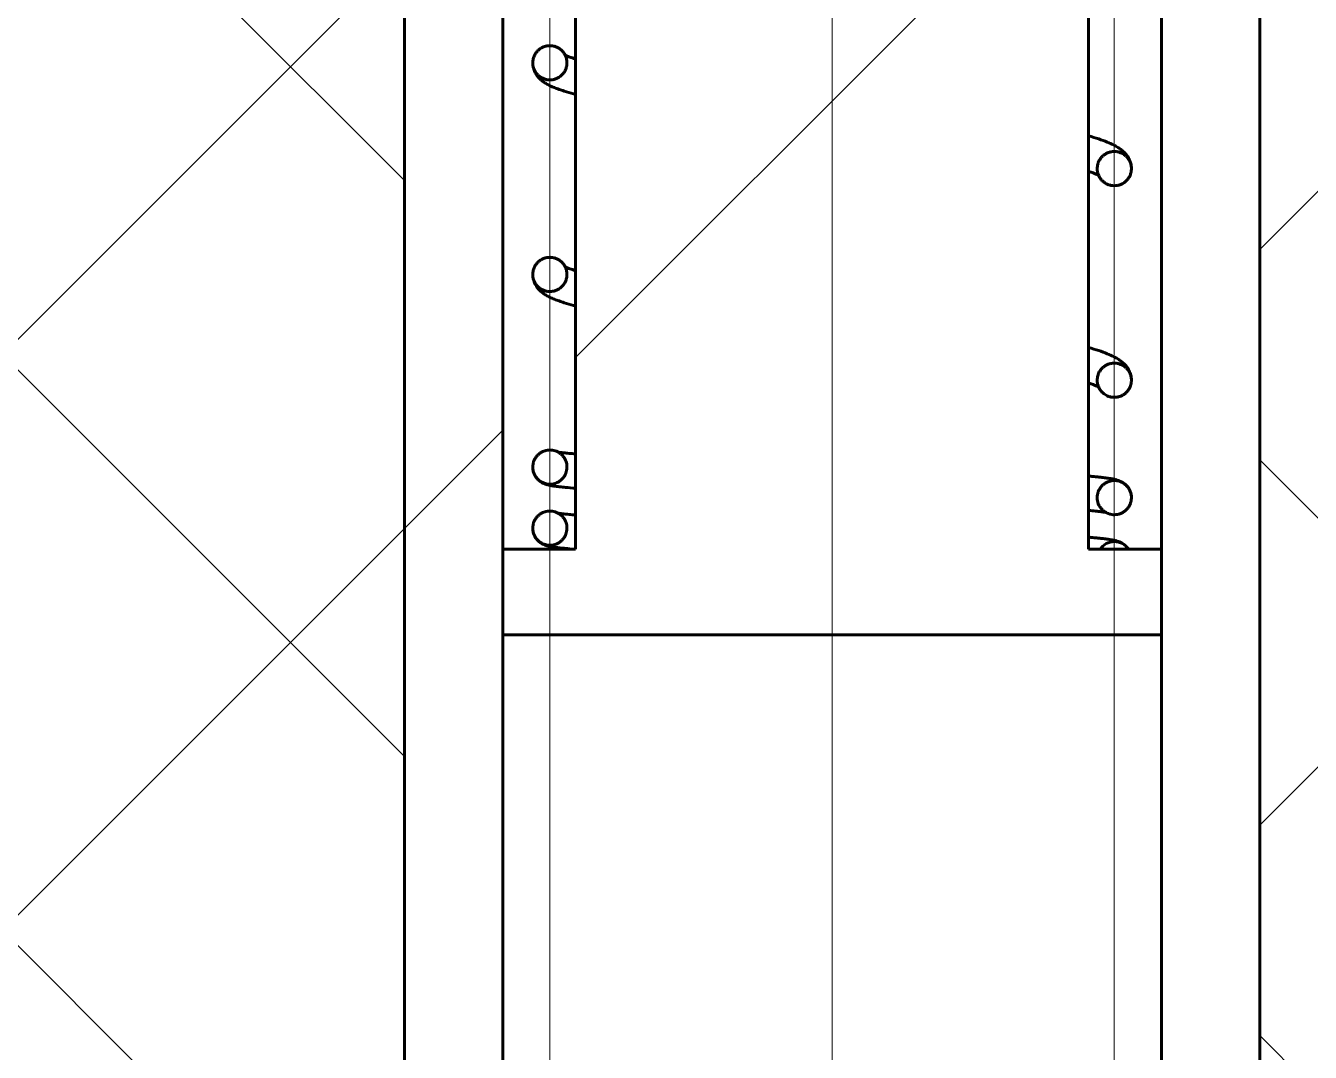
# Model space of a CAD drawing. Header units: millimetres. Extents: x -68 to 2520, y 0 to 297.
# Drawn here: x 2244.414 to 2247.569, y 207.591 to 210.112 of the extents above; entities that cross this region are included whole.
import ezdxf

# ---------------------------------------------------------------- set-up
doc = ezdxf.new("R2010")
doc.units = ezdxf.units.MM
for name, pattern in [('K5LT_AXLED', [13.660316, 9.160316, -1.5, 1.5, -1.5]), ('K5LT_BASIC', [0]), ('K5LT_THIN_INCLUDED_TO_HATCHING', [0])]:
    doc.linetypes.add(name, pattern=pattern)
doc.layers.add('Системный слой', color=7, linetype='Continuous')
pattern_1 = [(45, (0, 0), (-2.1213203, 2.1213203), [])]
pattern_2 = [(45, (0, 0), (-1.0606602, 1.0606602), [])]
pattern_3 = [(45, (0, 0), (-0.7071068, 0.7071068), []), (135, (0, 0), (-0.7071068, -0.7071068), [])]

# ---------------------------------------------------------------- blocks, each defined once
blk = doc.blocks.new('U43')
at = {"layer": 'Системный слой'}
h = blk.add_hatch(dxfattribs=at)
h.set_pattern_fill('Металл', angle=45, style=0, pattern_type=0)
h.set_pattern_definition(pattern_2)
h.paths.add_polyline_path([(2245.586, 208.6163), (2247.203, 208.6163), (2247.203, 208.8263), (2247.0245, 208.8263), (2247.0245, 212.3963), (2246.8145, 212.6063), (2245.9745, 212.6063), (2245.7645, 212.3963), (2245.7645, 208.8263), (2245.586, 208.8263)])
h = blk.add_hatch(dxfattribs=at)
h.set_pattern_fill('Неметалл', angle=45, style=0, pattern_type=0)
h.set_pattern_definition(pattern_3)
h.paths.add_polyline_path([(2245.3445, 205.8863), (2245.3445, 212.1863), (2241.6273, 212.1863), (2242.3902, 207.1178), (2243.0062, 205.8566), (2244.2837, 204.0855), (2246.8097, 202.7789), (2248.9473, 203.5514), (2250.5262, 205.1888), (2251.14, 207.7816), (2251.194, 208.5113), (2251.194, 210.6474), (2251.5792, 212.1863), (2247.4445, 212.1863), (2247.4445, 205.8863), (2247.4445, 205.5713), (2247.4393, 205.5713), (2247.4393, 205.3613), (2245.3498, 205.3613), (2245.3498, 205.5713), (2245.3445, 205.5713)])
h = blk.add_hatch(dxfattribs=at)
h.set_pattern_fill('Металл', angle=45, style=0, pattern_type=0)
h.set_pattern_definition(pattern_1)
h.paths.add_polyline_path([(2245.586, 212.1863), (2245.3445, 212.1863), (2245.3445, 205.8863), (2245.586, 205.8863)])
h.paths.add_polyline_path([(2247.4445, 212.1863), (2247.203, 212.1863), (2247.203, 205.8863), (2247.4445, 205.8863)])
at = {"layer": 'Системный слой', "color": 30, "linetype": 'K5LT_AXLED', "lineweight": 18, "true_color": 0xff8000}
for p, q in [((2246.3945, 203.3613), (2246.3945, 214.6063)), ((2245.7015, 213.2989), (2245.7015, 206.7789)), ((2247.0875, 213.2989), (2247.0875, 206.7789))]:
    blk.add_line(p, q, dxfattribs=at)
at = {"layer": 'Системный слой', "color": 5, "linetype": 'K5LT_BASIC', "lineweight": 60, "true_color": 0x0000ff}
for p, q in [((2245.7645, 208.8263), (2245.7645, 212.3963)), ((2247.0245, 208.8263), (2247.0245, 212.3963)), ((2245.3445, 212.1863), (2245.3445, 205.8863)), ((2245.586, 212.1863), (2245.586, 205.8863)), ((2247.203, 212.1863), (2247.203, 205.8863)), ((2247.4445, 212.1863), (2247.4445, 205.8863)), ((2245.586, 208.8263), (2245.7645, 208.8263)), ((2245.586, 208.6163), (2245.586, 208.8263)), ((2247.0245, 208.8263), (2247.203, 208.8263)), ((2247.1224, 208.8263), (2247.0527, 208.8263)), ((2247.203, 208.6163), (2247.203, 208.8263)), ((2247.203, 208.6163), (2245.586, 208.6163)), ((2245.7243, 208.6163), (2245.8822, 208.6163)), ((2245.8923, 208.6163), (2246.0502, 208.6163)), ((2246.0603, 208.6163), (2246.2188, 208.6163)), ((2246.4847, 208.6163), (2246.6448, 208.6163)), ((2246.6545, 208.6163), (2246.8128, 208.6163)), ((2246.8228, 208.6163), (2246.9807, 208.6163)), ((2246.991, 208.6163), (2247.1487, 208.6163))]:
    blk.add_line(p, q, dxfattribs=at)
blk.add_arc((2247.0875, 208.8029), 0.042, 33.842, 146.158, dxfattribs=at)
at = {"layer": 'Системный слой', "color": 7, "linetype": 'K5LT_THIN_INCLUDED_TO_HATCHING', "lineweight": 18}
blk.add_open_spline([(2241.6415, 212.3963), (2241.4574, 209.9347), (2241.9123, 207.7548), (2243.0062, 205.8566), (2243.3637, 205.2362), (2243.762, 204.5647), (2244.2837, 204.0855), (2244.9631, 203.4614), (2245.986, 202.8425), (2246.8097, 202.7789), (2248.0928, 202.6799), (2249.8244, 204.0206), (2250.5262, 205.1888), (2251.0632, 206.0827), (2251.108, 207.3902), (2251.194, 208.5113), (2251.2483, 209.218), (2251.0951, 209.9483), (2251.194, 210.6474), (2251.2779, 211.2396), (2251.4327, 211.8226), (2251.6586, 212.3963)], degree=3, knots=[0, 0, 0, 0, 1, 1, 1, 2, 2, 2, 3, 3, 3, 4, 4, 4, 5, 5, 5, 6, 6, 6, 7, 7, 7, 7], dxfattribs=at)
at = {"layer": 'Системный слой', "color": 5, "linetype": 'K5LT_BASIC', "lineweight": 60, "true_color": 0x0000ff}
for points, knots in [([(2245.7435, 210.0209), (2245.7435, 210.0246), (2245.7427, 210.031), (2245.7395, 210.0393), (2245.7356, 210.0458), (2245.7308, 210.0513), (2245.7251, 210.0559), (2245.7183, 210.0597), (2245.7102, 210.0623), (2245.7012, 210.0632), (2245.6922, 210.0621), (2245.6846, 210.0595), (2245.6782, 210.056), (2245.6727, 210.0517), (2245.6676, 210.046), (2245.6633, 210.0389), (2245.6603, 210.0303), (2245.6595, 210.0242), (2245.6595, 210.0209)], [0, 0, 0, 0, 1.592462, 2.785924, 3.828479, 4.866996, 5.899184, 7.021189, 8.189148, 9.563458, 10.873621, 12.085992, 13.033391, 14.033099, 15.089932, 16.33014, 17.573529, 19, 19, 19, 19]), ([(2245.6595, 210.0209), (2245.6595, 210.0185), (2245.6598, 210.0143), (2245.661, 210.0082), (2245.6628, 210.0026), (2245.6653, 209.9969), (2245.6686, 209.9912), (2245.6728, 209.9857), (2245.678, 209.9802), (2245.6844, 209.9748), (2245.6922, 209.9696), (2245.7017, 209.9645), (2245.7126, 209.9598), (2245.724, 209.9556), (2245.7392, 209.9506), (2245.753, 209.9466), (2245.7629, 209.944), (2245.7645, 209.9436)], [0, 0, 0, 0, 0.710322, 1.273445, 1.87884, 2.539284, 3.272261, 4.102554, 5.062224, 6.198866, 7.566426, 9.216873, 11.035123, 12.815144, 14.595165, 17.436996, 18, 18, 18, 18]), ([(2245.6595, 210.0209), (2245.6595, 210.018), (2245.6601, 210.0123), (2245.6626, 210.0045), (2245.6661, 209.998), (2245.6703, 209.9926), (2245.6755, 209.9877), (2245.682, 209.9834), (2245.6896, 209.9803), (2245.6977, 209.9788), (2245.7058, 209.9788), (2245.7139, 209.9804), (2245.7209, 209.9834), (2245.7272, 209.9874), (2245.7325, 209.9921), (2245.7372, 209.9982), (2245.7409, 210.0055), (2245.7431, 210.0132), (2245.7435, 210.0185), (2245.7435, 210.0209)], [0, 0, 0, 0, 1.312746, 2.58758, 3.677722, 4.686463, 5.689731, 6.920865, 8.1983, 9.417929, 10.659337, 11.860724, 13.123598, 14.118512, 15.228288, 16.35239, 17.621424, 18.912975, 20, 20, 20, 20]), ([(2245.7645, 210.0303), (2245.7593, 210.0319), (2245.7512, 210.0346), (2245.7431, 210.0377), (2245.7402, 210.039), (2245.7393, 210.0394)], [0, 0, 0, 0, 2.795788, 4.890683, 6, 6, 6, 6]), ([(2247.1295, 209.761), (2247.1295, 209.7634), (2247.1292, 209.7676), (2247.1281, 209.7737), (2247.1263, 209.7793), (2247.1238, 209.785), (2247.1205, 209.7908), (2247.1162, 209.7965), (2247.1109, 209.8022), (2247.1042, 209.8079), (2247.0958, 209.8138), (2247.0846, 209.82), (2247.0695, 209.8268), (2247.0496, 209.834), (2247.0333, 209.8389), (2247.0245, 209.8412)], [0, 0, 0, 0, 0.631462, 1.136407, 1.684433, 2.288542, 2.966282, 3.743587, 4.654178, 5.746716, 7.084398, 8.746898, 10.824696, 13.400366, 16, 16, 16, 16]), ([(2247.0455, 209.761), (2247.0455, 209.7647), (2247.0464, 209.7711), (2247.0495, 209.7795), (2247.0535, 209.786), (2247.0583, 209.7914), (2247.064, 209.7961), (2247.0708, 209.7998), (2247.0789, 209.8024), (2247.0878, 209.8033), (2247.0969, 209.8023), (2247.1045, 209.7997), (2247.1109, 209.7961), (2247.1164, 209.7918), (2247.1215, 209.7861), (2247.1258, 209.7791), (2247.1288, 209.7705), (2247.1295, 209.7643), (2247.1295, 209.761)], [0, 0, 0, 0, 1.592461, 2.785924, 3.828479, 4.866996, 5.899184, 7.021189, 8.189148, 9.563458, 10.873621, 12.085992, 13.033391, 14.033099, 15.089932, 16.33014, 17.573529, 19, 19, 19, 19]), ([(2247.1295, 209.761), (2247.1295, 209.7581), (2247.129, 209.7524), (2247.1265, 209.7447), (2247.123, 209.7381), (2247.1188, 209.7327), (2247.1136, 209.7278), (2247.1071, 209.7235), (2247.0995, 209.7204), (2247.0914, 209.7189), (2247.0833, 209.719), (2247.0752, 209.7206), (2247.0682, 209.7235), (2247.0619, 209.7275), (2247.0566, 209.7323), (2247.0519, 209.7384), (2247.0482, 209.7456), (2247.046, 209.7534), (2247.0455, 209.7586), (2247.0455, 209.761)], [0, 0, 0, 0, 1.312746, 2.58758, 3.677722, 4.686463, 5.689731, 6.920865, 8.1983, 9.417929, 10.659337, 11.860724, 13.123598, 14.118512, 15.228288, 16.35239, 17.621424, 18.912975, 20, 20, 20, 20]), ([(2247.0245, 209.7542), (2247.0285, 209.7529), (2247.0376, 209.7496), (2247.0452, 209.7462), (2247.0485, 209.7445), (2247.0491, 209.7442)], [0, 0, 0, 0, 2.062155, 5.274755, 6, 6, 6, 6]), ([(2245.7435, 209.5011), (2245.7435, 209.5048), (2245.7427, 209.5112), (2245.7395, 209.5196), (2245.7356, 209.5261), (2245.7308, 209.5315), (2245.7251, 209.5362), (2245.7183, 209.5399), (2245.7102, 209.5425), (2245.7012, 209.5435), (2245.6922, 209.5424), (2245.6846, 209.5398), (2245.6782, 209.5362), (2245.6727, 209.5319), (2245.6676, 209.5262), (2245.6633, 209.5192), (2245.6603, 209.5106), (2245.6595, 209.5044), (2245.6595, 209.5011)], [0, 0, 0, 0, 1.592462, 2.785924, 3.828479, 4.866996, 5.899184, 7.021189, 8.189148, 9.563458, 10.873621, 12.085992, 13.033391, 14.033099, 15.089932, 16.33014, 17.573529, 19, 19, 19, 19]), ([(2245.7645, 209.5106), (2245.7593, 209.5122), (2245.7512, 209.5149), (2245.7431, 209.5179), (2245.7402, 209.5192), (2245.7393, 209.5196)], [0, 0, 0, 0, 2.795788, 4.890683, 6, 6, 6, 6]), ([(2245.6595, 209.5011), (2245.6595, 209.4988), (2245.6598, 209.4945), (2245.661, 209.4885), (2245.6628, 209.4828), (2245.6653, 209.4772), (2245.6686, 209.4715), (2245.6728, 209.4659), (2245.678, 209.4604), (2245.6844, 209.4551), (2245.6922, 209.4498), (2245.7017, 209.4448), (2245.7126, 209.4401), (2245.724, 209.4359), (2245.7392, 209.4309), (2245.753, 209.4269), (2245.7629, 209.4243), (2245.7645, 209.4238)], [0, 0, 0, 0, 0.710322, 1.273445, 1.87884, 2.539284, 3.272261, 4.102554, 5.062224, 6.198866, 7.566426, 9.216873, 11.035123, 12.815144, 14.595165, 17.436996, 18, 18, 18, 18]), ([(2245.6595, 209.5011), (2245.6595, 209.4982), (2245.6601, 209.4925), (2245.6626, 209.4848), (2245.6661, 209.4782), (2245.6703, 209.4728), (2245.6755, 209.4679), (2245.682, 209.4637), (2245.6896, 209.4606), (2245.6977, 209.459), (2245.7058, 209.4591), (2245.7139, 209.4607), (2245.7209, 209.4636), (2245.7272, 209.4676), (2245.7325, 209.4724), (2245.7372, 209.4785), (2245.7409, 209.4857), (2245.7431, 209.4935), (2245.7435, 209.4987), (2245.7435, 209.5011)], [0, 0, 0, 0, 1.312746, 2.58758, 3.677722, 4.686463, 5.689731, 6.920865, 8.1983, 9.417929, 10.659337, 11.860724, 13.123598, 14.118512, 15.228288, 16.35239, 17.621424, 18.912975, 20, 20, 20, 20]), ([(2247.1295, 209.2412), (2247.1295, 209.2436), (2247.1292, 209.2479), (2247.1281, 209.2539), (2247.1263, 209.2596), (2247.1238, 209.2653), (2247.1205, 209.271), (2247.1162, 209.2768), (2247.1109, 209.2825), (2247.1042, 209.2882), (2247.0958, 209.294), (2247.0846, 209.3002), (2247.0695, 209.3071), (2247.0496, 209.3143), (2247.0333, 209.3191), (2247.0245, 209.3215)], [0, 0, 0, 0, 0.631462, 1.136407, 1.684433, 2.288542, 2.966282, 3.743587, 4.654178, 5.746716, 7.084398, 8.746898, 10.824696, 13.400366, 16, 16, 16, 16]), ([(2247.0455, 209.2412), (2247.0455, 209.2449), (2247.0464, 209.2514), (2247.0495, 209.2597), (2247.0535, 209.2662), (2247.0583, 209.2716), (2247.064, 209.2763), (2247.0708, 209.28), (2247.0789, 209.2827), (2247.0878, 209.2836), (2247.0969, 209.2825), (2247.1045, 209.2799), (2247.1109, 209.2764), (2247.1164, 209.272), (2247.1215, 209.2664), (2247.1258, 209.2593), (2247.1288, 209.2507), (2247.1295, 209.2445), (2247.1295, 209.2412)], [0, 0, 0, 0, 1.592461, 2.785924, 3.828479, 4.866996, 5.899184, 7.021189, 8.189148, 9.563458, 10.873621, 12.085992, 13.033391, 14.033099, 15.089932, 16.33014, 17.573529, 19, 19, 19, 19]), ([(2247.0245, 209.2345), (2247.0285, 209.2331), (2247.0376, 209.2299), (2247.0452, 209.2265), (2247.0485, 209.2247), (2247.0491, 209.2244)], [0, 0, 0, 0, 2.062155, 5.274755, 6, 6, 6, 6]), ([(2247.1295, 209.2412), (2247.1295, 209.2384), (2247.129, 209.2327), (2247.1265, 209.2249), (2247.123, 209.2184), (2247.1188, 209.2129), (2247.1136, 209.208), (2247.1071, 209.2038), (2247.0995, 209.2007), (2247.0914, 209.1992), (2247.0833, 209.1992), (2247.0752, 209.2008), (2247.0682, 209.2037), (2247.0619, 209.2077), (2247.0566, 209.2125), (2247.0519, 209.2186), (2247.0482, 209.2259), (2247.046, 209.2336), (2247.0455, 209.2389), (2247.0455, 209.2412)], [0, 0, 0, 0, 1.312746, 2.58758, 3.677722, 4.686463, 5.689731, 6.920865, 8.1983, 9.417929, 10.659337, 11.860724, 13.123598, 14.118512, 15.228288, 16.35239, 17.621424, 18.912975, 20, 20, 20, 20]), ([(2245.7435, 209.0279), (2245.7435, 209.0292), (2245.7434, 209.0329), (2245.7422, 209.0393), (2245.7395, 209.0465), (2245.7354, 209.0532), (2245.7303, 209.0588), (2245.7244, 209.0634), (2245.718, 209.0668), (2245.7114, 209.0689), (2245.7049, 209.07), (2245.6985, 209.07), (2245.6925, 209.0691), (2245.6867, 209.0674), (2245.6811, 209.0648), (2245.6755, 209.0611), (2245.6702, 209.0563), (2245.6657, 209.0502), (2245.6621, 209.0432), (2245.66, 209.0356), (2245.6595, 209.0305), (2245.6595, 209.0279)], [0, 0, 0, 0, 0.635371, 1.848191, 3.225299, 4.497912, 5.750662, 6.9961, 8.226664, 9.356029, 10.466727, 11.5097, 12.52807, 13.498602, 14.516509, 15.628082, 16.814463, 18.099453, 19.412387, 20.730071, 22, 22, 22, 22]), ([(2245.7645, 209.0602), (2245.7588, 209.0607), (2245.7484, 209.0616), (2245.7383, 209.0626), (2245.7328, 209.0633), (2245.7305, 209.0635), (2245.729, 209.0637), (2245.7275, 209.0639), (2245.7248, 209.0643), (2245.723, 209.0645), (2245.7218, 209.0647)], [0, 0, 0, 0, 3.141586, 6.148722, 7.15064, 7.651493, 8.152347, 8.6532, 9.152897, 11, 11, 11, 11]), ([(2245.7645, 208.976), (2245.7556, 208.9767), (2245.742, 208.9779), (2245.729, 208.9792), (2245.7229, 208.9799), (2245.7202, 208.9802), (2245.7183, 208.9804), (2245.7157, 208.9808), (2245.7126, 208.9812), (2245.7091, 208.9817), (2245.7057, 208.9823), (2245.7024, 208.9829), (2245.6992, 208.9836), (2245.696, 208.9844), (2245.6919, 208.9856), (2245.6868, 208.9875), (2245.68, 208.9909), (2245.6733, 208.9961), (2245.6685, 209.0015), (2245.6649, 209.0069), (2245.6624, 209.0123), (2245.6607, 209.0176), (2245.6597, 209.0228), (2245.6595, 209.0263), (2245.6595, 209.0279)], [0, 0, 0, 0, 4.670773, 7.80962, 8.855432, 9.378304, 9.901176, 10.423771, 11.468961, 12.52152, 13.567838, 14.613222, 15.657429, 16.701635, 17.745841, 19.312683, 20.838583, 21.772542, 22.484127, 23.085285, 23.621368, 24.11109, 24.563671, 25, 25, 25, 25]), ([(2245.6595, 209.0279), (2245.6595, 209.0251), (2245.6601, 209.0195), (2245.6625, 209.0118), (2245.666, 209.0052), (2245.6704, 208.9995), (2245.6757, 208.9946), (2245.6822, 208.9904), (2245.6896, 208.9874), (2245.6972, 208.9859), (2245.7043, 208.9858), (2245.7106, 208.9868), (2245.7164, 208.9885), (2245.722, 208.9911), (2245.7276, 208.9947), (2245.7328, 208.9996), (2245.7375, 209.0057), (2245.7409, 209.0126), (2245.7431, 209.0202), (2245.7435, 209.0252), (2245.7435, 209.0279)], [0, 0, 0, 0, 1.365395, 2.653236, 3.835292, 4.923251, 6.061444, 7.295259, 8.606467, 9.863945, 10.976345, 11.959094, 12.885543, 13.857199, 14.918257, 16.050726, 17.27733, 18.576625, 19.718251, 21, 21, 21, 21]), ([(2247.1295, 208.9529), (2247.1295, 208.9538), (2247.1295, 208.9559), (2247.1291, 208.9596), (2247.1282, 208.964), (2247.1265, 208.969), (2247.1242, 208.9739), (2247.1211, 208.9787), (2247.1173, 208.9832), (2247.1128, 208.9872), (2247.1078, 208.9906), (2247.1022, 208.9934), (2247.0969, 208.9954), (2247.0925, 208.9967), (2247.0886, 208.9977), (2247.0854, 208.9984), (2247.0821, 208.999), (2247.0787, 208.9996), (2247.0745, 209.0003), (2247.0694, 209.001), (2247.0633, 209.0018), (2247.0561, 209.0027), (2247.0468, 209.0037), (2247.0361, 209.0047), (2247.0281, 209.0054), (2247.0245, 209.0057)], [0, 0, 0, 0, 0.237357, 0.555433, 1.002449, 1.480709, 1.99571, 2.556545, 3.179596, 3.8964, 4.768094, 5.911397, 7.540704, 9.257313, 10.33169, 11.418209, 12.500098, 13.581986, 14.661971, 16.279521, 17.885864, 19.468194, 21.545338, 24.067699, 26, 26, 26, 26]), ([(2247.0455, 208.9529), (2247.0455, 208.9542), (2247.0457, 208.9579), (2247.0468, 208.9643), (2247.0496, 208.9715), (2247.0537, 208.9782), (2247.0588, 208.9838), (2247.0647, 208.9884), (2247.0711, 208.9918), (2247.0777, 208.9939), (2247.0842, 208.995), (2247.0906, 208.995), (2247.0966, 208.9941), (2247.1024, 208.9924), (2247.108, 208.9898), (2247.1136, 208.9861), (2247.1188, 208.9813), (2247.1234, 208.9752), (2247.1269, 208.9682), (2247.1291, 208.9606), (2247.1295, 208.9555), (2247.1295, 208.9529)], [0, 0, 0, 0, 0.635371, 1.848191, 3.225299, 4.497912, 5.750662, 6.9961, 8.226663, 9.356029, 10.466727, 11.5097, 12.52807, 13.498602, 14.516509, 15.628082, 16.814463, 18.099453, 19.412387, 20.730071, 22, 22, 22, 22]), ([(2247.1295, 208.9529), (2247.1295, 208.9501), (2247.129, 208.9445), (2247.1266, 208.9368), (2247.1231, 208.9302), (2247.1187, 208.9245), (2247.1134, 208.9196), (2247.1069, 208.9154), (2247.0995, 208.9124), (2247.0919, 208.9109), (2247.0848, 208.9108), (2247.0785, 208.9118), (2247.0727, 208.9135), (2247.0671, 208.9161), (2247.0615, 208.9197), (2247.0562, 208.9246), (2247.0516, 208.9307), (2247.0482, 208.9376), (2247.046, 208.9452), (2247.0455, 208.9502), (2247.0455, 208.9529)], [0, 0, 0, 0, 1.365395, 2.653236, 3.835292, 4.923251, 6.061444, 7.295258, 8.606467, 9.863944, 10.976345, 11.959094, 12.885543, 13.857199, 14.918257, 16.050726, 17.27733, 18.576625, 19.71825, 21, 21, 21, 21]), ([(2245.7435, 208.8779), (2245.7435, 208.8792), (2245.7434, 208.8829), (2245.7422, 208.8893), (2245.7395, 208.8965), (2245.7354, 208.9032), (2245.7303, 208.9088), (2245.7244, 208.9134), (2245.718, 208.9168), (2245.7114, 208.9189), (2245.7049, 208.92), (2245.6985, 208.92), (2245.6925, 208.9191), (2245.6867, 208.9174), (2245.6811, 208.9148), (2245.6755, 208.9111), (2245.6702, 208.9063), (2245.6657, 208.9002), (2245.6621, 208.8932), (2245.66, 208.8856), (2245.6595, 208.8805), (2245.6595, 208.8779)], [0, 0, 0, 0, 0.635371, 1.848191, 3.225299, 4.497912, 5.750662, 6.9961, 8.226664, 9.356029, 10.466727, 11.5097, 12.52807, 13.498602, 14.516509, 15.628082, 16.814463, 18.099453, 19.412387, 20.730071, 22, 22, 22, 22]), ([(2245.7645, 208.9102), (2245.7588, 208.9107), (2245.7484, 208.9116), (2245.7383, 208.9126), (2245.7328, 208.9133), (2245.7305, 208.9135), (2245.729, 208.9137), (2245.7275, 208.9139), (2245.7248, 208.9143), (2245.723, 208.9145), (2245.7218, 208.9147)], [0, 0, 0, 0, 3.141586, 6.148722, 7.15064, 7.651493, 8.152347, 8.6532, 9.152897, 11, 11, 11, 11]), ([(2247.0667, 208.9165), (2247.0655, 208.9167), (2247.0634, 208.9171), (2247.0594, 208.9177), (2247.0551, 208.9182), (2247.0491, 208.919), (2247.0395, 208.9201), (2247.0307, 208.9209), (2247.0245, 208.9215)], [0, 0, 0, 0, 1.42655, 2.239326, 3.455449, 4.658626, 6.245066, 9, 9, 9, 9]), ([(2245.7605, 208.8263), (2245.7531, 208.8269), (2245.7409, 208.828), (2245.729, 208.8292), (2245.7229, 208.8299), (2245.7202, 208.8302), (2245.7183, 208.8304), (2245.7157, 208.8308), (2245.7126, 208.8312), (2245.7091, 208.8317), (2245.7057, 208.8323), (2245.7024, 208.8329), (2245.6992, 208.8336), (2245.696, 208.8344), (2245.6919, 208.8356), (2245.6868, 208.8375), (2245.68, 208.8409), (2245.6733, 208.8461), (2245.6685, 208.8515), (2245.6649, 208.8569), (2245.6624, 208.8623), (2245.6607, 208.8676), (2245.6597, 208.8728), (2245.6595, 208.8763), (2245.6595, 208.8779)], [0, 0, 0, 0, 4.070256, 7.301823, 8.378528, 8.916845, 9.455163, 9.993195, 11.069259, 12.152911, 13.230136, 14.306401, 15.381453, 16.456504, 17.531556, 19.144682, 20.715657, 21.677204, 22.409809, 23.028725, 23.580643, 24.084832, 24.550782, 25, 25, 25, 25]), ([(2245.6595, 208.8779), (2245.6595, 208.8751), (2245.6601, 208.8695), (2245.6625, 208.8618), (2245.666, 208.8552), (2245.6704, 208.8495), (2245.6757, 208.8446), (2245.6822, 208.8404), (2245.6896, 208.8374), (2245.6972, 208.8359), (2245.7043, 208.8358), (2245.7106, 208.8368), (2245.7164, 208.8385), (2245.722, 208.8411), (2245.7276, 208.8447), (2245.7328, 208.8496), (2245.7375, 208.8557), (2245.7409, 208.8626), (2245.7431, 208.8702), (2245.7435, 208.8752), (2245.7435, 208.8779)], [0, 0, 0, 0, 1.365395, 2.653236, 3.835292, 4.923251, 6.061444, 7.295259, 8.606467, 9.863945, 10.976345, 11.959094, 12.885543, 13.857199, 14.918257, 16.050726, 17.27733, 18.576625, 19.718251, 21, 21, 21, 21]), ([(2247.1226, 208.8263), (2247.1221, 208.827), (2247.1205, 208.8294), (2247.1173, 208.8332), (2247.1128, 208.8372), (2247.1078, 208.8406), (2247.1023, 208.8434), (2247.097, 208.8454), (2247.0925, 208.8467), (2247.0886, 208.8477), (2247.0854, 208.8484), (2247.0821, 208.849), (2247.0787, 208.8496), (2247.0745, 208.8503), (2247.0694, 208.851), (2247.0633, 208.8518), (2247.0561, 208.8527), (2247.0468, 208.8537), (2247.0361, 208.8547), (2247.0281, 208.8554), (2247.0245, 208.8557)], [0, 0, 0, 0, 0.226876, 0.77684, 1.411604, 2.183387, 3.195305, 4.637137, 6.164392, 7.116392, 8.07915, 9.037806, 9.996462, 10.953431, 12.386734, 13.810106, 15.212201, 17.052747, 19.287798, 21, 21, 21, 21])]:
    blk.add_open_spline(points, degree=3, knots=knots, dxfattribs=at)
blk = doc.blocks.new('U51')
at = {"layer": 'Системный слой'}
h = blk.add_hatch(dxfattribs=at)
h.set_pattern_fill('Металл', angle=45, style=0, pattern_type=0)
h.set_pattern_definition(pattern_2)
h.paths.add_polyline_path([(2245.586, 208.6163), (2247.203, 208.6163), (2247.203, 208.8263), (2247.0245, 208.8263), (2247.0245, 212.3963), (2246.8145, 212.6063), (2245.9745, 212.6063), (2245.7645, 212.3963), (2245.7645, 208.8263), (2245.586, 208.8263)])
h = blk.add_hatch(dxfattribs=at)
h.set_pattern_fill('Неметалл', angle=45, style=0, pattern_type=0)
h.set_pattern_definition(pattern_3)
h.paths.add_polyline_path([(2245.3445, 205.8863), (2245.3445, 212.1863), (2241.6273, 212.1863), (2242.3902, 207.1178), (2243.0062, 205.8566), (2244.2837, 204.0855), (2246.8097, 202.7789), (2248.9473, 203.5514), (2250.5262, 205.1888), (2251.14, 207.7816), (2251.194, 208.5113), (2251.194, 210.6474), (2251.5792, 212.1863), (2247.4445, 212.1863), (2247.4445, 205.8863), (2247.4445, 205.5713), (2247.4393, 205.5713), (2247.4393, 205.3613), (2245.3498, 205.3613), (2245.3498, 205.5713), (2245.3445, 205.5713)])
h = blk.add_hatch(dxfattribs=at)
h.set_pattern_fill('Металл', angle=45, style=0, pattern_type=0)
h.set_pattern_definition(pattern_1)
h.paths.add_polyline_path([(2245.586, 212.1863), (2245.3445, 212.1863), (2245.3445, 205.8863), (2245.586, 205.8863)])
h.paths.add_polyline_path([(2247.4445, 212.1863), (2247.203, 212.1863), (2247.203, 205.8863), (2247.4445, 205.8863)])
at = {"layer": 'Системный слой', "color": 30, "linetype": 'K5LT_AXLED', "lineweight": 18, "true_color": 0xff8000}
for p, q in [((2246.3945, 203.3613), (2246.3945, 214.6063)), ((2245.7015, 213.2989), (2245.7015, 206.7789)), ((2247.0875, 213.2989), (2247.0875, 206.7789))]:
    blk.add_line(p, q, dxfattribs=at)
at = {"layer": 'Системный слой', "color": 5, "linetype": 'K5LT_BASIC', "lineweight": 60, "true_color": 0x0000ff}
for p, q in [((2245.7645, 208.8263), (2245.7645, 212.3963)), ((2247.0245, 208.8263), (2247.0245, 212.3963)), ((2245.3445, 212.1863), (2245.3445, 205.8863)), ((2245.586, 212.1863), (2245.586, 205.8863)), ((2247.203, 212.1863), (2247.203, 205.8863)), ((2247.4445, 212.1863), (2247.4445, 205.8863)), ((2245.586, 208.8263), (2245.7645, 208.8263)), ((2245.586, 208.6163), (2245.586, 208.8263)), ((2247.0245, 208.8263), (2247.203, 208.8263)), ((2247.1224, 208.8263), (2247.0527, 208.8263)), ((2247.203, 208.6163), (2247.203, 208.8263)), ((2247.203, 208.6163), (2245.586, 208.6163)), ((2245.7243, 208.6163), (2245.8822, 208.6163)), ((2245.8923, 208.6163), (2246.0502, 208.6163)), ((2246.0603, 208.6163), (2246.2188, 208.6163)), ((2246.4847, 208.6163), (2246.6448, 208.6163)), ((2246.6545, 208.6163), (2246.8128, 208.6163)), ((2246.8228, 208.6163), (2246.9807, 208.6163)), ((2246.991, 208.6163), (2247.1487, 208.6163))]:
    blk.add_line(p, q, dxfattribs=at)
blk.add_arc((2247.0875, 208.8029), 0.042, 33.842, 146.158, dxfattribs=at)
at = {"layer": 'Системный слой', "color": 7, "linetype": 'K5LT_THIN_INCLUDED_TO_HATCHING', "lineweight": 18}
blk.add_open_spline([(2241.6415, 212.3963), (2241.4574, 209.9347), (2241.9123, 207.7548), (2243.0062, 205.8566), (2243.3637, 205.2362), (2243.762, 204.5647), (2244.2837, 204.0855), (2244.9631, 203.4614), (2245.986, 202.8425), (2246.8097, 202.7789), (2248.0928, 202.6799), (2249.8244, 204.0206), (2250.5262, 205.1888), (2251.0632, 206.0827), (2251.108, 207.3902), (2251.194, 208.5113), (2251.2483, 209.218), (2251.0951, 209.9483), (2251.194, 210.6474), (2251.2779, 211.2396), (2251.4327, 211.8226), (2251.6586, 212.3963)], degree=3, knots=[0, 0, 0, 0, 1, 1, 1, 2, 2, 2, 3, 3, 3, 4, 4, 4, 5, 5, 5, 6, 6, 6, 7, 7, 7, 7], dxfattribs=at)
at = {"layer": 'Системный слой', "color": 5, "linetype": 'K5LT_BASIC', "lineweight": 60, "true_color": 0x0000ff}
for points, knots in [([(2245.7435, 210.0209), (2245.7435, 210.0246), (2245.7427, 210.031), (2245.7395, 210.0393), (2245.7356, 210.0458), (2245.7308, 210.0513), (2245.7251, 210.0559), (2245.7183, 210.0597), (2245.7102, 210.0623), (2245.7012, 210.0632), (2245.6922, 210.0621), (2245.6846, 210.0595), (2245.6782, 210.056), (2245.6727, 210.0517), (2245.6676, 210.046), (2245.6633, 210.0389), (2245.6603, 210.0303), (2245.6595, 210.0242), (2245.6595, 210.0209)], [0, 0, 0, 0, 1.592462, 2.785924, 3.828479, 4.866996, 5.899184, 7.021189, 8.189148, 9.563458, 10.873621, 12.085992, 13.033391, 14.033099, 15.089932, 16.33014, 17.573529, 19, 19, 19, 19]), ([(2245.6595, 210.0209), (2245.6595, 210.0185), (2245.6598, 210.0143), (2245.661, 210.0082), (2245.6628, 210.0026), (2245.6653, 209.9969), (2245.6686, 209.9912), (2245.6728, 209.9857), (2245.678, 209.9802), (2245.6844, 209.9748), (2245.6922, 209.9696), (2245.7017, 209.9645), (2245.7126, 209.9598), (2245.724, 209.9556), (2245.7392, 209.9506), (2245.753, 209.9466), (2245.7629, 209.944), (2245.7645, 209.9436)], [0, 0, 0, 0, 0.710322, 1.273445, 1.87884, 2.539284, 3.272261, 4.102554, 5.062224, 6.198866, 7.566426, 9.216873, 11.035123, 12.815144, 14.595165, 17.436996, 18, 18, 18, 18]), ([(2245.6595, 210.0209), (2245.6595, 210.018), (2245.6601, 210.0123), (2245.6626, 210.0045), (2245.6661, 209.998), (2245.6703, 209.9926), (2245.6755, 209.9877), (2245.682, 209.9834), (2245.6896, 209.9803), (2245.6977, 209.9788), (2245.7058, 209.9788), (2245.7139, 209.9804), (2245.7209, 209.9834), (2245.7272, 209.9874), (2245.7325, 209.9921), (2245.7372, 209.9982), (2245.7409, 210.0055), (2245.7431, 210.0132), (2245.7435, 210.0185), (2245.7435, 210.0209)], [0, 0, 0, 0, 1.312746, 2.58758, 3.677722, 4.686463, 5.689731, 6.920865, 8.1983, 9.417929, 10.659337, 11.860724, 13.123598, 14.118512, 15.228288, 16.35239, 17.621424, 18.912975, 20, 20, 20, 20]), ([(2245.7645, 210.0303), (2245.7593, 210.0319), (2245.7512, 210.0346), (2245.7431, 210.0377), (2245.7402, 210.039), (2245.7393, 210.0394)], [0, 0, 0, 0, 2.795788, 4.890683, 6, 6, 6, 6]), ([(2247.1295, 209.761), (2247.1295, 209.7634), (2247.1292, 209.7676), (2247.1281, 209.7737), (2247.1263, 209.7793), (2247.1238, 209.785), (2247.1205, 209.7908), (2247.1162, 209.7965), (2247.1109, 209.8022), (2247.1042, 209.8079), (2247.0958, 209.8138), (2247.0846, 209.82), (2247.0695, 209.8268), (2247.0496, 209.834), (2247.0333, 209.8389), (2247.0245, 209.8412)], [0, 0, 0, 0, 0.631462, 1.136407, 1.684433, 2.288542, 2.966282, 3.743587, 4.654178, 5.746716, 7.084398, 8.746898, 10.824696, 13.400366, 16, 16, 16, 16]), ([(2247.0455, 209.761), (2247.0455, 209.7647), (2247.0464, 209.7711), (2247.0495, 209.7795), (2247.0535, 209.786), (2247.0583, 209.7914), (2247.064, 209.7961), (2247.0708, 209.7998), (2247.0789, 209.8024), (2247.0878, 209.8033), (2247.0969, 209.8023), (2247.1045, 209.7997), (2247.1109, 209.7961), (2247.1164, 209.7918), (2247.1215, 209.7861), (2247.1258, 209.7791), (2247.1288, 209.7705), (2247.1295, 209.7643), (2247.1295, 209.761)], [0, 0, 0, 0, 1.592461, 2.785924, 3.828479, 4.866996, 5.899184, 7.021189, 8.189148, 9.563458, 10.873621, 12.085992, 13.033391, 14.033099, 15.089932, 16.33014, 17.573529, 19, 19, 19, 19]), ([(2247.1295, 209.761), (2247.1295, 209.7581), (2247.129, 209.7524), (2247.1265, 209.7447), (2247.123, 209.7381), (2247.1188, 209.7327), (2247.1136, 209.7278), (2247.1071, 209.7235), (2247.0995, 209.7204), (2247.0914, 209.7189), (2247.0833, 209.719), (2247.0752, 209.7206), (2247.0682, 209.7235), (2247.0619, 209.7275), (2247.0566, 209.7323), (2247.0519, 209.7384), (2247.0482, 209.7456), (2247.046, 209.7534), (2247.0455, 209.7586), (2247.0455, 209.761)], [0, 0, 0, 0, 1.312746, 2.58758, 3.677722, 4.686463, 5.689731, 6.920865, 8.1983, 9.417929, 10.659337, 11.860724, 13.123598, 14.118512, 15.228288, 16.35239, 17.621424, 18.912975, 20, 20, 20, 20]), ([(2247.0245, 209.7542), (2247.0285, 209.7529), (2247.0376, 209.7496), (2247.0452, 209.7462), (2247.0485, 209.7445), (2247.0491, 209.7442)], [0, 0, 0, 0, 2.062155, 5.274755, 6, 6, 6, 6]), ([(2245.7435, 209.5011), (2245.7435, 209.5048), (2245.7427, 209.5112), (2245.7395, 209.5196), (2245.7356, 209.5261), (2245.7308, 209.5315), (2245.7251, 209.5362), (2245.7183, 209.5399), (2245.7102, 209.5425), (2245.7012, 209.5435), (2245.6922, 209.5424), (2245.6846, 209.5398), (2245.6782, 209.5362), (2245.6727, 209.5319), (2245.6676, 209.5262), (2245.6633, 209.5192), (2245.6603, 209.5106), (2245.6595, 209.5044), (2245.6595, 209.5011)], [0, 0, 0, 0, 1.592462, 2.785924, 3.828479, 4.866996, 5.899184, 7.021189, 8.189148, 9.563458, 10.873621, 12.085992, 13.033391, 14.033099, 15.089932, 16.33014, 17.573529, 19, 19, 19, 19]), ([(2245.7645, 209.5106), (2245.7593, 209.5122), (2245.7512, 209.5149), (2245.7431, 209.5179), (2245.7402, 209.5192), (2245.7393, 209.5196)], [0, 0, 0, 0, 2.795788, 4.890683, 6, 6, 6, 6]), ([(2245.6595, 209.5011), (2245.6595, 209.4988), (2245.6598, 209.4945), (2245.661, 209.4885), (2245.6628, 209.4828), (2245.6653, 209.4772), (2245.6686, 209.4715), (2245.6728, 209.4659), (2245.678, 209.4604), (2245.6844, 209.4551), (2245.6922, 209.4498), (2245.7017, 209.4448), (2245.7126, 209.4401), (2245.724, 209.4359), (2245.7392, 209.4309), (2245.753, 209.4269), (2245.7629, 209.4243), (2245.7645, 209.4238)], [0, 0, 0, 0, 0.710322, 1.273445, 1.87884, 2.539284, 3.272261, 4.102554, 5.062224, 6.198866, 7.566426, 9.216873, 11.035123, 12.815144, 14.595165, 17.436996, 18, 18, 18, 18]), ([(2245.6595, 209.5011), (2245.6595, 209.4982), (2245.6601, 209.4925), (2245.6626, 209.4848), (2245.6661, 209.4782), (2245.6703, 209.4728), (2245.6755, 209.4679), (2245.682, 209.4637), (2245.6896, 209.4606), (2245.6977, 209.459), (2245.7058, 209.4591), (2245.7139, 209.4607), (2245.7209, 209.4636), (2245.7272, 209.4676), (2245.7325, 209.4724), (2245.7372, 209.4785), (2245.7409, 209.4857), (2245.7431, 209.4935), (2245.7435, 209.4987), (2245.7435, 209.5011)], [0, 0, 0, 0, 1.312746, 2.58758, 3.677722, 4.686463, 5.689731, 6.920865, 8.1983, 9.417929, 10.659337, 11.860724, 13.123598, 14.118512, 15.228288, 16.35239, 17.621424, 18.912975, 20, 20, 20, 20]), ([(2247.1295, 209.2412), (2247.1295, 209.2436), (2247.1292, 209.2479), (2247.1281, 209.2539), (2247.1263, 209.2596), (2247.1238, 209.2653), (2247.1205, 209.271), (2247.1162, 209.2768), (2247.1109, 209.2825), (2247.1042, 209.2882), (2247.0958, 209.294), (2247.0846, 209.3002), (2247.0695, 209.3071), (2247.0496, 209.3143), (2247.0333, 209.3191), (2247.0245, 209.3215)], [0, 0, 0, 0, 0.631462, 1.136407, 1.684433, 2.288542, 2.966282, 3.743587, 4.654178, 5.746716, 7.084398, 8.746898, 10.824696, 13.400366, 16, 16, 16, 16]), ([(2247.0455, 209.2412), (2247.0455, 209.2449), (2247.0464, 209.2514), (2247.0495, 209.2597), (2247.0535, 209.2662), (2247.0583, 209.2716), (2247.064, 209.2763), (2247.0708, 209.28), (2247.0789, 209.2827), (2247.0878, 209.2836), (2247.0969, 209.2825), (2247.1045, 209.2799), (2247.1109, 209.2764), (2247.1164, 209.272), (2247.1215, 209.2664), (2247.1258, 209.2593), (2247.1288, 209.2507), (2247.1295, 209.2445), (2247.1295, 209.2412)], [0, 0, 0, 0, 1.592461, 2.785924, 3.828479, 4.866996, 5.899184, 7.021189, 8.189148, 9.563458, 10.873621, 12.085992, 13.033391, 14.033099, 15.089932, 16.33014, 17.573529, 19, 19, 19, 19]), ([(2247.0245, 209.2345), (2247.0285, 209.2331), (2247.0376, 209.2299), (2247.0452, 209.2265), (2247.0485, 209.2247), (2247.0491, 209.2244)], [0, 0, 0, 0, 2.062155, 5.274755, 6, 6, 6, 6]), ([(2247.1295, 209.2412), (2247.1295, 209.2384), (2247.129, 209.2327), (2247.1265, 209.2249), (2247.123, 209.2184), (2247.1188, 209.2129), (2247.1136, 209.208), (2247.1071, 209.2038), (2247.0995, 209.2007), (2247.0914, 209.1992), (2247.0833, 209.1992), (2247.0752, 209.2008), (2247.0682, 209.2037), (2247.0619, 209.2077), (2247.0566, 209.2125), (2247.0519, 209.2186), (2247.0482, 209.2259), (2247.046, 209.2336), (2247.0455, 209.2389), (2247.0455, 209.2412)], [0, 0, 0, 0, 1.312746, 2.58758, 3.677722, 4.686463, 5.689731, 6.920865, 8.1983, 9.417929, 10.659337, 11.860724, 13.123598, 14.118512, 15.228288, 16.35239, 17.621424, 18.912975, 20, 20, 20, 20]), ([(2245.7435, 209.0279), (2245.7435, 209.0292), (2245.7434, 209.0329), (2245.7422, 209.0393), (2245.7395, 209.0465), (2245.7354, 209.0532), (2245.7303, 209.0588), (2245.7244, 209.0634), (2245.718, 209.0668), (2245.7114, 209.0689), (2245.7049, 209.07), (2245.6985, 209.07), (2245.6925, 209.0691), (2245.6867, 209.0674), (2245.6811, 209.0648), (2245.6755, 209.0611), (2245.6702, 209.0563), (2245.6657, 209.0502), (2245.6621, 209.0432), (2245.66, 209.0356), (2245.6595, 209.0305), (2245.6595, 209.0279)], [0, 0, 0, 0, 0.635371, 1.848191, 3.225299, 4.497912, 5.750662, 6.9961, 8.226664, 9.356029, 10.466727, 11.5097, 12.52807, 13.498602, 14.516509, 15.628082, 16.814463, 18.099453, 19.412387, 20.730071, 22, 22, 22, 22]), ([(2245.7645, 209.0602), (2245.7588, 209.0607), (2245.7484, 209.0616), (2245.7383, 209.0626), (2245.7328, 209.0633), (2245.7305, 209.0635), (2245.729, 209.0637), (2245.7275, 209.0639), (2245.7248, 209.0643), (2245.723, 209.0645), (2245.7218, 209.0647)], [0, 0, 0, 0, 3.141586, 6.148722, 7.15064, 7.651493, 8.152347, 8.6532, 9.152897, 11, 11, 11, 11]), ([(2245.7645, 208.976), (2245.7556, 208.9767), (2245.742, 208.9779), (2245.729, 208.9792), (2245.7229, 208.9799), (2245.7202, 208.9802), (2245.7183, 208.9804), (2245.7157, 208.9808), (2245.7126, 208.9812), (2245.7091, 208.9817), (2245.7057, 208.9823), (2245.7024, 208.9829), (2245.6992, 208.9836), (2245.696, 208.9844), (2245.6919, 208.9856), (2245.6868, 208.9875), (2245.68, 208.9909), (2245.6733, 208.9961), (2245.6685, 209.0015), (2245.6649, 209.0069), (2245.6624, 209.0123), (2245.6607, 209.0176), (2245.6597, 209.0228), (2245.6595, 209.0263), (2245.6595, 209.0279)], [0, 0, 0, 0, 4.670773, 7.80962, 8.855432, 9.378304, 9.901176, 10.423771, 11.468961, 12.52152, 13.567838, 14.613222, 15.657429, 16.701635, 17.745841, 19.312683, 20.838583, 21.772542, 22.484127, 23.085285, 23.621368, 24.11109, 24.563671, 25, 25, 25, 25]), ([(2245.6595, 209.0279), (2245.6595, 209.0251), (2245.6601, 209.0195), (2245.6625, 209.0118), (2245.666, 209.0052), (2245.6704, 208.9995), (2245.6757, 208.9946), (2245.6822, 208.9904), (2245.6896, 208.9874), (2245.6972, 208.9859), (2245.7043, 208.9858), (2245.7106, 208.9868), (2245.7164, 208.9885), (2245.722, 208.9911), (2245.7276, 208.9947), (2245.7328, 208.9996), (2245.7375, 209.0057), (2245.7409, 209.0126), (2245.7431, 209.0202), (2245.7435, 209.0252), (2245.7435, 209.0279)], [0, 0, 0, 0, 1.365395, 2.653236, 3.835292, 4.923251, 6.061444, 7.295259, 8.606467, 9.863945, 10.976345, 11.959094, 12.885543, 13.857199, 14.918257, 16.050726, 17.27733, 18.576625, 19.718251, 21, 21, 21, 21]), ([(2247.1295, 208.9529), (2247.1295, 208.9538), (2247.1295, 208.9559), (2247.1291, 208.9596), (2247.1282, 208.964), (2247.1265, 208.969), (2247.1242, 208.9739), (2247.1211, 208.9787), (2247.1173, 208.9832), (2247.1128, 208.9872), (2247.1078, 208.9906), (2247.1022, 208.9934), (2247.0969, 208.9954), (2247.0925, 208.9967), (2247.0886, 208.9977), (2247.0854, 208.9984), (2247.0821, 208.999), (2247.0787, 208.9996), (2247.0745, 209.0003), (2247.0694, 209.001), (2247.0633, 209.0018), (2247.0561, 209.0027), (2247.0468, 209.0037), (2247.0361, 209.0047), (2247.0281, 209.0054), (2247.0245, 209.0057)], [0, 0, 0, 0, 0.237357, 0.555433, 1.002449, 1.480709, 1.99571, 2.556545, 3.179596, 3.8964, 4.768094, 5.911397, 7.540704, 9.257313, 10.33169, 11.418209, 12.500098, 13.581986, 14.661971, 16.279521, 17.885864, 19.468194, 21.545338, 24.067699, 26, 26, 26, 26]), ([(2247.0455, 208.9529), (2247.0455, 208.9542), (2247.0457, 208.9579), (2247.0468, 208.9643), (2247.0496, 208.9715), (2247.0537, 208.9782), (2247.0588, 208.9838), (2247.0647, 208.9884), (2247.0711, 208.9918), (2247.0777, 208.9939), (2247.0842, 208.995), (2247.0906, 208.995), (2247.0966, 208.9941), (2247.1024, 208.9924), (2247.108, 208.9898), (2247.1136, 208.9861), (2247.1188, 208.9813), (2247.1234, 208.9752), (2247.1269, 208.9682), (2247.1291, 208.9606), (2247.1295, 208.9555), (2247.1295, 208.9529)], [0, 0, 0, 0, 0.635371, 1.848191, 3.225299, 4.497912, 5.750662, 6.9961, 8.226663, 9.356029, 10.466727, 11.5097, 12.52807, 13.498602, 14.516509, 15.628082, 16.814463, 18.099453, 19.412387, 20.730071, 22, 22, 22, 22]), ([(2247.1295, 208.9529), (2247.1295, 208.9501), (2247.129, 208.9445), (2247.1266, 208.9368), (2247.1231, 208.9302), (2247.1187, 208.9245), (2247.1134, 208.9196), (2247.1069, 208.9154), (2247.0995, 208.9124), (2247.0919, 208.9109), (2247.0848, 208.9108), (2247.0785, 208.9118), (2247.0727, 208.9135), (2247.0671, 208.9161), (2247.0615, 208.9197), (2247.0562, 208.9246), (2247.0516, 208.9307), (2247.0482, 208.9376), (2247.046, 208.9452), (2247.0455, 208.9502), (2247.0455, 208.9529)], [0, 0, 0, 0, 1.365395, 2.653236, 3.835292, 4.923251, 6.061444, 7.295258, 8.606467, 9.863944, 10.976345, 11.959094, 12.885543, 13.857199, 14.918257, 16.050726, 17.27733, 18.576625, 19.71825, 21, 21, 21, 21]), ([(2245.7435, 208.8779), (2245.7435, 208.8792), (2245.7434, 208.8829), (2245.7422, 208.8893), (2245.7395, 208.8965), (2245.7354, 208.9032), (2245.7303, 208.9088), (2245.7244, 208.9134), (2245.718, 208.9168), (2245.7114, 208.9189), (2245.7049, 208.92), (2245.6985, 208.92), (2245.6925, 208.9191), (2245.6867, 208.9174), (2245.6811, 208.9148), (2245.6755, 208.9111), (2245.6702, 208.9063), (2245.6657, 208.9002), (2245.6621, 208.8932), (2245.66, 208.8856), (2245.6595, 208.8805), (2245.6595, 208.8779)], [0, 0, 0, 0, 0.635371, 1.848191, 3.225299, 4.497912, 5.750662, 6.9961, 8.226664, 9.356029, 10.466727, 11.5097, 12.52807, 13.498602, 14.516509, 15.628082, 16.814463, 18.099453, 19.412387, 20.730071, 22, 22, 22, 22]), ([(2245.7645, 208.9102), (2245.7588, 208.9107), (2245.7484, 208.9116), (2245.7383, 208.9126), (2245.7328, 208.9133), (2245.7305, 208.9135), (2245.729, 208.9137), (2245.7275, 208.9139), (2245.7248, 208.9143), (2245.723, 208.9145), (2245.7218, 208.9147)], [0, 0, 0, 0, 3.141586, 6.148722, 7.15064, 7.651493, 8.152347, 8.6532, 9.152897, 11, 11, 11, 11]), ([(2247.0667, 208.9165), (2247.0655, 208.9167), (2247.0634, 208.9171), (2247.0594, 208.9177), (2247.0551, 208.9182), (2247.0491, 208.919), (2247.0395, 208.9201), (2247.0307, 208.9209), (2247.0245, 208.9215)], [0, 0, 0, 0, 1.42655, 2.239326, 3.455449, 4.658626, 6.245066, 9, 9, 9, 9]), ([(2245.7605, 208.8263), (2245.7531, 208.8269), (2245.7409, 208.828), (2245.729, 208.8292), (2245.7229, 208.8299), (2245.7202, 208.8302), (2245.7183, 208.8304), (2245.7157, 208.8308), (2245.7126, 208.8312), (2245.7091, 208.8317), (2245.7057, 208.8323), (2245.7024, 208.8329), (2245.6992, 208.8336), (2245.696, 208.8344), (2245.6919, 208.8356), (2245.6868, 208.8375), (2245.68, 208.8409), (2245.6733, 208.8461), (2245.6685, 208.8515), (2245.6649, 208.8569), (2245.6624, 208.8623), (2245.6607, 208.8676), (2245.6597, 208.8728), (2245.6595, 208.8763), (2245.6595, 208.8779)], [0, 0, 0, 0, 4.070256, 7.301823, 8.378528, 8.916845, 9.455163, 9.993195, 11.069259, 12.152911, 13.230136, 14.306401, 15.381453, 16.456504, 17.531556, 19.144682, 20.715657, 21.677204, 22.409809, 23.028725, 23.580643, 24.084832, 24.550782, 25, 25, 25, 25]), ([(2245.6595, 208.8779), (2245.6595, 208.8751), (2245.6601, 208.8695), (2245.6625, 208.8618), (2245.666, 208.8552), (2245.6704, 208.8495), (2245.6757, 208.8446), (2245.6822, 208.8404), (2245.6896, 208.8374), (2245.6972, 208.8359), (2245.7043, 208.8358), (2245.7106, 208.8368), (2245.7164, 208.8385), (2245.722, 208.8411), (2245.7276, 208.8447), (2245.7328, 208.8496), (2245.7375, 208.8557), (2245.7409, 208.8626), (2245.7431, 208.8702), (2245.7435, 208.8752), (2245.7435, 208.8779)], [0, 0, 0, 0, 1.365395, 2.653236, 3.835292, 4.923251, 6.061444, 7.295259, 8.606467, 9.863945, 10.976345, 11.959094, 12.885543, 13.857199, 14.918257, 16.050726, 17.27733, 18.576625, 19.718251, 21, 21, 21, 21]), ([(2247.1226, 208.8263), (2247.1221, 208.827), (2247.1205, 208.8294), (2247.1173, 208.8332), (2247.1128, 208.8372), (2247.1078, 208.8406), (2247.1023, 208.8434), (2247.097, 208.8454), (2247.0925, 208.8467), (2247.0886, 208.8477), (2247.0854, 208.8484), (2247.0821, 208.849), (2247.0787, 208.8496), (2247.0745, 208.8503), (2247.0694, 208.851), (2247.0633, 208.8518), (2247.0561, 208.8527), (2247.0468, 208.8537), (2247.0361, 208.8547), (2247.0281, 208.8554), (2247.0245, 208.8557)], [0, 0, 0, 0, 0.226876, 0.77684, 1.411604, 2.183387, 3.195305, 4.637137, 6.164392, 7.116392, 8.07915, 9.037806, 9.996462, 10.953431, 12.386734, 13.810106, 15.212201, 17.052747, 19.287798, 21, 21, 21, 21])]:
    blk.add_open_spline(points, degree=3, knots=knots, dxfattribs=at)

msp = doc.modelspace()

# ---------------------------------------------------------------- block references
at = {"layer": 'Системный слой'}
for name in ['U43', 'U51']:
    msp.add_blockref(name, (0, 0), dxfattribs=at)

doc.saveas('drawing.dxf')
